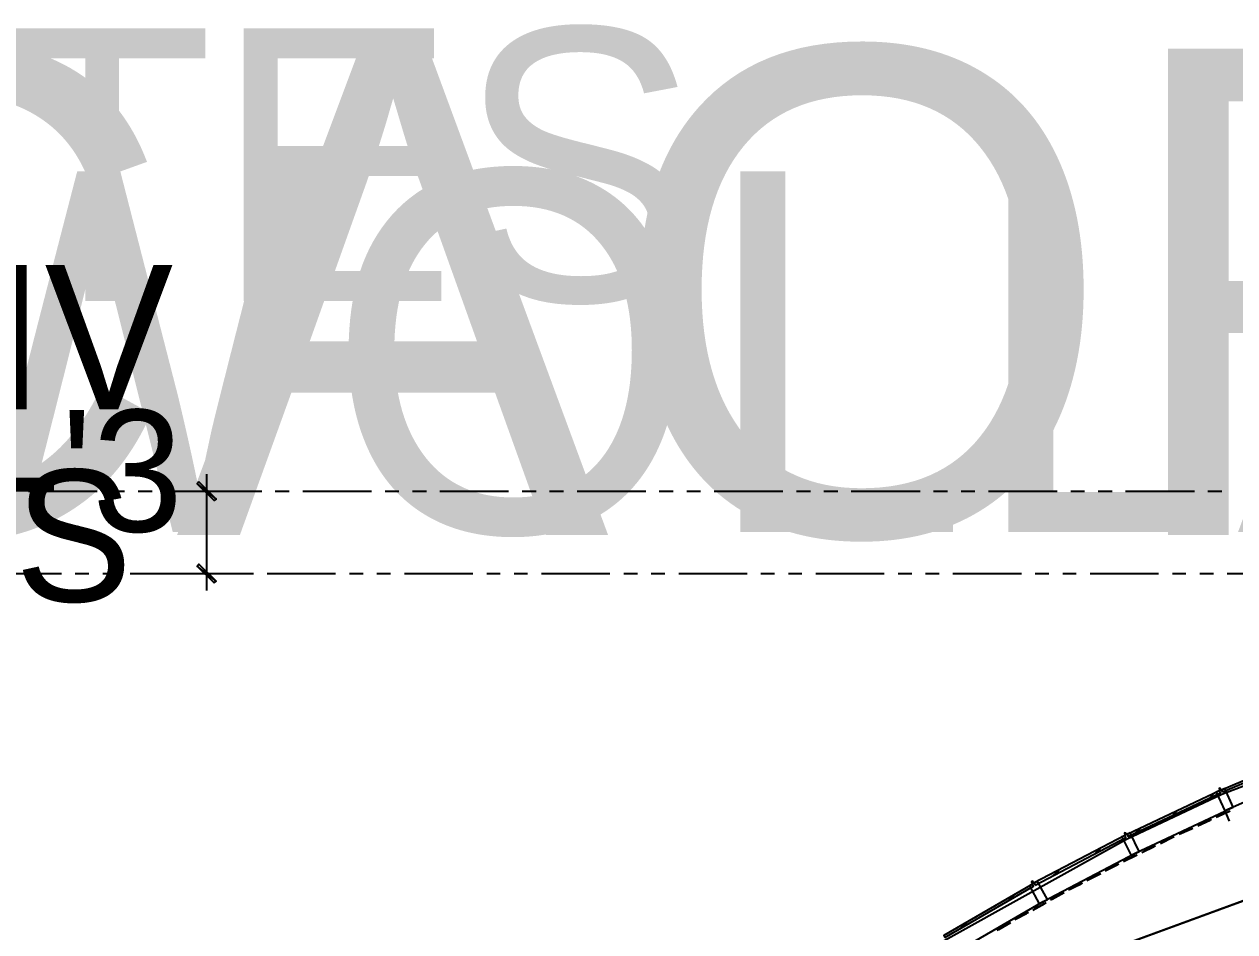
# Model space of a CAD drawing. Header units: feet. Extents: x -84 to 198, y -22 to 181.
# Drawn here: x 11.62 to 55.75, y 147.21 to 180.29 of the extents above; entities that cross this region are included whole.
import ezdxf
from ezdxf.enums import TextEntityAlignment as Align

# ---------------------------------------------------------------- set-up
doc = ezdxf.new("R2010")
doc.units = ezdxf.units.FT
for name, color, linetype in [('A-AREA-UNIDAD', 30, 'CONTINUOUS'), ('A-LINEA', 7, 'CONTINUOUS'), ('A-LINEA-FINA', 9, 'CONTINUOUS'), ('A-TEXTO-PDF', 3, 'CONTINUOUS')]:
    doc.layers.add(name, color=color, linetype=linetype)

msp = doc.modelspace()

# ---------------------------------------------------------------- linework, layer by layer
at = {"layer": 'A-AREA-UNIDAD'}
msp.add_lwpolyline([(58.72, 153.5289), (55.28, 152.2133), (51.808, 150.5778), (44.96, 146.7733), (39.12, 142.8622), (39.36, 142.4889), (42.048, 144.4622), (43.232, 144.5333), (43.84, 143.8933), (44.832, 143.4489), (47.28, 143.5378), (49.2, 140.5689), (57.088, 138.7378)], dxfattribs=at)
at = {"layer": 'A-LINEA'}
for p, q in [((14.28, 163.2578), (11.7733, 163.2578)), ((15.28, 163.2578), (14.7733, 163.2578)), ((16.28, 163.2578), (15.7733, 163.2578)), ((19.28, 163.2578), (16.7733, 163.2578)), ((19.8133, 163.2578), (17.0267, 163.2578)), ((20.28, 163.2578), (19.7733, 163.2578)), ((21.28, 163.2578), (20.7733, 163.2578)), ((24.28, 163.2578), (21.7733, 163.2578)), ((25.28, 163.2578), (24.7733, 163.2578)), ((26.28, 163.2578), (25.7733, 163.2578)), ((29.28, 163.2578), (26.7733, 163.2578)), ((30.28, 163.2578), (29.7733, 163.2578)), ((31.28, 163.2578), (30.7733, 163.2578)), ((34.28, 163.2578), (31.7733, 163.2578)), ((35.28, 163.2578), (34.7733, 163.2578)), ((36.28, 163.2578), (35.7733, 163.2578)), ((39.28, 163.2578), (36.7733, 163.2578)), ((40.28, 163.2578), (39.7733, 163.2578)), ((41.28, 163.2578), (40.7733, 163.2578)), ((44.28, 163.2578), (41.7733, 163.2578)), ((45.28, 163.2578), (44.7733, 163.2578)), ((46.28, 163.2578), (45.7733, 163.2578)), ((49.28, 163.2578), (46.7733, 163.2578)), ((50.28, 163.2578), (49.7733, 163.2578)), ((51.28, 163.2578), (50.7733, 163.2578)), ((54.28, 163.2578), (51.7733, 163.2578)), ((55.28, 163.2578), (54.7733, 163.2578)), ((12.9733, 160.2578), (10.48, 160.2578)), ((13.9733, 160.2578), (13.48, 160.2578)), ((14.9733, 160.2578), (14.48, 160.2578)), ((17.9733, 160.2578), (15.48, 160.2578)), ((19.8133, 160.2578), (17.0267, 160.2578)), ((18.9733, 160.2578), (18.48, 160.2578)), ((19.9733, 160.2578), (19.48, 160.2578)), ((22.9733, 160.2578), (20.48, 160.2578)), ((23.9733, 160.2578), (23.48, 160.2578)), ((24.9733, 160.2578), (24.48, 160.2578)), ((27.9733, 160.2578), (25.48, 160.2578)), ((28.9733, 160.2578), (28.48, 160.2578)), ((29.9733, 160.2578), (29.48, 160.2578)), ((32.9733, 160.2578), (30.48, 160.2578)), ((33.9733, 160.2578), (33.48, 160.2578)), ((34.9733, 160.2578), (34.48, 160.2578)), ((37.9733, 160.2578), (35.48, 160.2578)), ((38.9733, 160.2578), (38.48, 160.2578)), ((39.9733, 160.2578), (39.48, 160.2578)), ((42.9733, 160.2578), (40.48, 160.2578)), ((43.9733, 160.2578), (43.48, 160.2578)), ((44.9733, 160.2578), (44.48, 160.2578)), ((47.9733, 160.2578), (45.48, 160.2578)), ((48.9733, 160.2578), (48.48, 160.2578)), ((49.9733, 160.2578), (49.48, 160.2578)), ((52.9733, 160.2578), (50.48, 160.2578)), ((53.9733, 160.2578), (53.48, 160.2578)), ((54.9733, 160.2578), (54.48, 160.2578)), ((57.9733, 160.2578), (55.48, 160.2578)), ((88.2115, 160.099), (36.6895, 141.2395)), ((88.0906, 160.0939), (36.6895, 141.2395)), ((54.8267, 152.0844), (55.0133, 152.2711)), ((53.48, 151.4444), (53.6667, 151.6311)), ((52.1333, 150.8178), (52.32, 150.9911)), ((54.1733, 150.9511), (53.72, 150.7511)), ((54.2267, 150.9778), (53.7733, 150.7778)), ((54.8533, 151.2711), (54.4, 151.0578)), ((54.9067, 151.2978), (54.4533, 151.0844)), ((50.64, 150.0444), (50.8533, 150.2444)), ((52.8133, 150.3111), (52.36, 150.0844)), ((52.8667, 150.3378), (52.4267, 150.1244)), ((51.4667, 149.6444), (51.0267, 149.4178)), ((51.52, 149.6711), (51.08, 149.4444)), ((52.1467, 149.9778), (51.6933, 149.7644)), ((52.2, 150.0044), (51.7467, 149.7911)), ((49.12, 149.2444), (49.3467, 149.4578)), ((50.8, 149.2978), (50.36, 149.0711)), ((50.8667, 149.3244), (50.4133, 149.0978)), ((50.1467, 148.9511), (49.6933, 148.7244)), ((50.2, 148.9778), (49.7467, 148.7511)), ((47.4933, 148.3378), (47.7467, 148.5911)), ((49.48, 148.6044), (49.04, 148.3644)), ((49.5333, 148.6311), (49.0933, 148.3911)), ((48.8267, 148.2311), (48.3867, 147.9911)), ((48.88, 148.2711), (48.44, 148.0311)), ((45.76, 147.3378), (46.0133, 147.5778)), ((47.5067, 147.5111), (47.08, 147.2578)), ((47.5733, 147.5378), (47.1333, 147.2844))]:
    msp.add_line(p, q, dxfattribs=at)
for points in [[(18.2667, 163.8844), (18.2667, 163.2578), (18.2667, 160.2578), (18.2667, 159.6444)], [(55.3067, 152.3111), (58.7467, 153.7511), (58.7067, 153.8311), (55.2667, 152.3778), (55.3067, 152.3111)], [(51.8533, 150.6844), (55.2267, 152.2711), (55.2, 152.3511), (51.8267, 150.7511), (51.8533, 150.6844)], [(55.3867, 152.4311), (55.2533, 152.3778), (55.2133, 152.4444), (55.1867, 152.4311), (55.2133, 152.3644), (55.08, 152.2978), (55.3867, 151.6178), (55.6933, 151.7511), (55.3867, 152.4311)], [(56.6, 152.1511), (55.3867, 151.6178), (55.5467, 151.2444)], [(42.4533, 144.4711), (45.4933, 146.4178), (48.7733, 148.3111), (52.12, 150.0711), (55.3867, 151.6044)], [(55.5333, 151.5778), (55.32, 151.4844), (55.08, 151.3778)], [(55.5867, 151.6044), (55.36, 151.5111), (55.1333, 151.4044)], [(48.48, 148.9111), (51.7867, 150.6444), (51.7467, 150.7244), (48.44, 148.9911), (48.48, 148.9111)], [(51.9333, 150.8178), (51.8, 150.7511), (51.76, 150.8178), (51.7333, 150.8044), (51.76, 150.7244), (51.64, 150.6711), (51.9733, 149.9911), (52.2667, 150.1378), (51.9333, 150.8178)], [(53.4933, 150.6444), (53.4, 150.6044), (53.04, 150.4178)], [(53.5467, 150.6711), (53.44, 150.6178), (53.0933, 150.4444)], [(45.1867, 147.0044), (48.4133, 148.8711), (48.3733, 148.9511), (45.1467, 147.0711), (45.1867, 147.0044)], [(48.56, 149.0444), (48.4267, 148.9778), (48.3867, 149.0578), (48.3467, 149.0311), (48.3867, 148.9644), (48.2667, 148.8844), (48.6267, 148.2311), (48.92, 148.3911), (48.56, 149.0444)], [(48.16, 147.8711), (47.76, 147.6578), (47.7333, 147.6311)], [(48.2267, 147.9111), (47.7867, 147.6711), (47.7867, 147.6578)]]:
    msp.add_lwpolyline(points, dxfattribs=at)
at = {"layer": 'A-LINEA-FINA'}
for points in [[(17.9867, 163.6044), (17.92, 163.5378), (18.6133, 162.9778), (17.9867, 163.6044)], [(17.92, 163.5378), (18.6133, 162.9778), (18.5467, 162.9244), (17.92, 163.5378), (17.92, 163.5378)], [(18.6133, 159.9911), (17.92, 160.5378), (17.9867, 160.6044), (18.6133, 159.9911), (18.6133, 159.9911)], [(18.5467, 159.9244), (18.6133, 159.9911), (17.92, 160.5378), (18.5467, 159.9244)]]:
    msp.add_lwpolyline(points, dxfattribs=at)

# ---------------------------------------------------------------- texts
at = {"layer": 'A-TEXTO-PDF'}
for s, height, p in [('KCABTES', 9.944, (5.2265, 170.193)), ('TNEMHCAORCNE', 17.716, (17.1598, 161.6769)), ('ELBAWOLLA', 13.144, (14.3198, 161.7794)), ('WEIV', 5.259, (8.0665, 166.2495)), ('"0-\'3', 4.438, (11.4932, 161.7917)), ('EDIS', 4.802, (8.0665, 159.246))]:
    msp.add_text(s, height=height, dxfattribs=at).set_placement(p, align=Align.CENTER)

doc.saveas('drawing.dxf')
